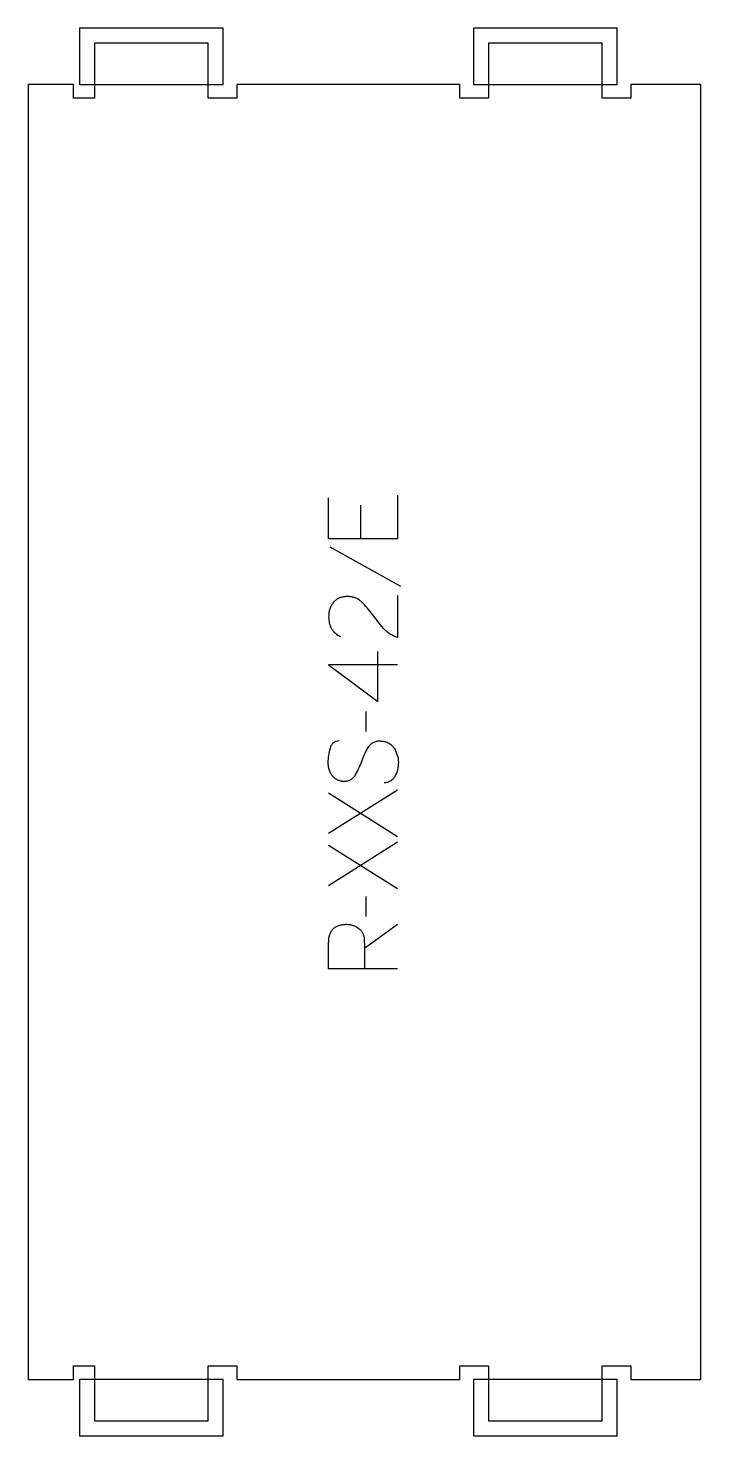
# Model space of a CAD drawing. Extents: x 0 to 293, y -6 to 606.
import ezdxf

# ---------------------------------------------------------------- set-up
doc = ezdxf.new("R2010")
doc.units = 0
for name, color, linetype in [('1_ANYTOOL_1MMDEEP_LABELS_S', 2, 'CONTINUOUS'), ('4_ANYTOOL_CUTTHROUGH_OUTSI', 5, 'CONTINUOUS'), ('5_ANYTOOL_HALF_MILL_9MM_IN', 3, 'CONTINUOUS')]:
    doc.layers.add(name, color=color, linetype=linetype)

msp = doc.modelspace()

# ---------------------------------------------------------------- linework, layer by layer
at = {"layer": '1_ANYTOOL_1MMDEEP_LABELS_S'}
for p, q in [((144.745729, 398.470938), (144.745729, 383.813795)), ((131.288586, 380.385224), (162.060015, 363.199509)), ((152.160015, 312.970938), (152.160015, 334.742366)), ((146.931443, 308.685224), (147.017158, 299.899509)), ((160.817158, 274.485224), (130.817158, 255.542366)), ((130.817158, 273.242366), (160.817158, 254.342366)), ((160.817158, 251.770938), (130.817158, 232.828081)), ((130.817158, 250.528081), (160.817158, 231.628081)), ((146.931443, 228.199509), (147.017158, 219.413795)), ((146.3743, 205.742366), (160.860015, 216.199509))]:
    msp.add_line(p, q, dxfattribs=at)
for points in [[(160.817158, 402.756652), (160.817158, 383.813795), (130.817158, 383.813795), (130.817158, 401.642366)], [(160.817158, 328.956652), (130.7743, 328.999509), (152.160015, 312.970938)]]:
    msp.add_lwpolyline(points, dxfattribs=at)
for points in [[(160.7743, 359.170938), (160.731443, 340.870938, -0.034491), (158.984111, 341.533716, -0.037732), (157.351086, 342.440581, -0.037744), (155.87645, 343.579875, -0.03482), (154.581443, 344.920938, -0.00859), (152.18286, 347.880163, -0.008791), (149.888586, 350.920938, 0.020588), (147.655144, 353.740226, 0.025206), (145.1743, 356.342366, 0.046908), (143.873058, 357.362961, 0.051091), (142.3993, 358.110224, 0.050722), (140.751126, 358.558956, 0.041139), (139.045729, 358.699509, 0.039396), (137.238143, 358.556865, 0.058519), (135.4993, 358.067366, 0.060358), (134.092184, 357.276809, 0.061397), (132.917158, 356.170938, 0.048006), (131.995198, 354.814981, 0.045901), (131.342158, 353.310224, 0.045216), (130.939598, 351.570162, 0.034258), (130.817158, 349.785224, 0.055622), (131.111145, 347.150653, 0.079896), (132.092158, 344.706652, 0.080617), (133.757858, 342.737265, 0.060287), (135.917158, 341.299509)], [(135.402872, 295.870938, 0.071867), (134.066265, 295.677824, 0.100684), (132.885015, 295.051295, 0.047558), (132.408564, 294.576741, 0.038563), (132.019836, 294.026741, 0.037928), (131.672368, 293.329554, 0.026634), (131.417158, 292.592366, 0.028461), (130.731175, 289.569033, 0.041577), (130.4743, 286.485224, 0.036938), (130.58544, 284.982864, 0.041531), (130.929658, 283.517366, 0.041583), (131.506866, 282.13999, 0.038125), (132.295729, 280.870938, 0.057611), (133.287633, 279.800785, 0.065808), (134.508229, 279.006652, 0.06469), (135.967784, 278.529156, 0.046778), (137.502872, 278.385224, 0.052235), (139.052714, 278.547579, 0.075448), (140.502872, 279.092366, 0.076671), (141.675924, 280.008458, 0.061023), (142.560015, 281.213795, 0.021951), (144.08736, 284.242649, 0.018213), (145.367158, 287.385224, -0.02405), (146.67262, 290.486708, -0.02981), (148.302872, 293.428081, -0.068439), (149.268802, 294.569383, -0.079282), (150.520729, 295.378081, -0.076308), (152.099411, 295.80308, -0.047772), (153.745729, 295.828081, -0.046243), (155.426688, 295.534846, -0.06359), (156.997515, 294.885224, -0.064671), (158.281704, 293.9124, -0.057073), (159.295729, 292.656652, -0.067522), (160.658639, 289.688344, -0.070793), (161.160015, 286.463795, -0.064027), (160.7975, 283.32478, -0.070447), (159.617158, 280.399509, -0.054374), (158.767525, 279.241092, -0.074742), (157.656443, 278.342366, -0.075199), (156.350065, 277.819359, -0.057737), (154.945729, 277.656652)], [(160.817158, 196.742366), (130.817158, 196.742366), (130.817158, 208.099509, -0.030274), (130.924173, 209.865322, -0.049), (131.307336, 211.587009, -0.050774), (131.899792, 212.919532, -0.06445), (132.777872, 214.078081, -0.0646), (133.913903, 214.967992, -0.052254), (135.228765, 215.572724, -0.050381), (136.921313, 215.961859, -0.031337), (138.660015, 216.070938, -0.040022), (140.034071, 215.960777, -0.042626), (141.370729, 215.626295, -0.04247), (142.660449, 215.05761, -0.036572), (143.845729, 214.292366, -0.051097), (144.859684, 213.350589, -0.061981), (145.635015, 212.208438, -0.061813), (146.111514, 210.899436, -0.049309), (146.288586, 209.513795, -0.003273), (146.326277, 208.646144, -0.003121), (146.352872, 207.778081, -0.003882), (146.369791, 206.760299, -0.002215), (146.3743, 205.742366), (146.3743, 196.785224)]]:
    msp.add_lwpolyline(points, format="xyb", dxfattribs=at)
at = {"layer": '4_ANYTOOL_CUTTHROUGH_OUTSI'}
msp.add_lwpolyline([(292.844512, 17.999543), (292.844512, 581.499554), (262.354383, 581.49942), (262.35439, 575.749013, -0.414214), (262.10439, 575.499013), (250.10439, 575.499013, -0.414214), (249.85439, 575.749013), (249.85439, 599.499013), (200.35439, 599.499013), (200.35439, 575.749013, -0.414214), (200.10439, 575.499013), (188.10439, 575.499013, -0.414214), (187.85439, 575.749013), (187.85439, 581.499356), (90.856577, 581.499356), (90.856577, 575.749013, -0.414214), (90.606577, 575.499013), (78.606577, 575.499013, -0.414214), (78.356577, 575.749013), (78.356577, 599.499013), (28.856577, 599.499013), (28.856577, 575.749471, -0.414214), (28.606577, 575.499471), (19.924271, 575.499471, -0.414214), (19.674271, 575.749471), (19.674271, 581.499471), (0, 581.499506), (0, 17.999542), (19.674271, 17.999542), (19.674271, 23.749542, -0.414214), (19.924271, 23.999542), (28.606577, 23.999542, -0.414214), (28.856577, 23.749542), (28.856577, 0), (78.356577, 0), (78.356577, 23.75, -0.414214), (78.606577, 24), (90.606577, 24, -0.414214), (90.856577, 23.75), (90.856577, 17.999657), (187.85439, 17.999657), (187.85439, 23.75, -0.414214), (188.10439, 24), (200.10439, 24, -0.414214), (200.35439, 23.75), (200.35439, 0), (249.85439, 0), (249.85439, 23.75, -0.414214), (250.10439, 24), (262.10439, 24, -0.414214), (262.35439, 23.75), (262.354383, 17.999593)], format="xyb", close=True, dxfattribs=at)
at = {"layer": '5_ANYTOOL_HALF_MILL_9MM_IN'}
for points in [[(28.356577, 581.499013), (78.856577, 581.499013), (84.856577, 581.499013), (84.856577, 605.999013), (78.596577, 605.999013), (28.616577, 605.999013), (22.356577, 605.999013), (22.356577, 581.499013)], [(199.85439, 581.499013), (250.35439, 581.499013), (256.35439, 581.499013), (256.35439, 605.999013), (250.09439, 605.999013), (200.11439, 605.999013), (193.85439, 605.999013), (193.85439, 581.499013)], [(78.856577, 18), (28.356577, 18), (22.356577, 18), (22.356577, -0.24), (22.356577, -6.5), (84.856577, -6.5), (84.856577, -0.24), (84.856577, 18)], [(250.35439, 18), (199.85439, 18), (193.85439, 18), (193.85439, -0.24), (193.85439, -6.5), (256.35439, -6.5), (256.35439, -0.24), (256.35439, 18)]]:
    msp.add_lwpolyline(points, close=True, dxfattribs=at)

doc.saveas('drawing.dxf')
